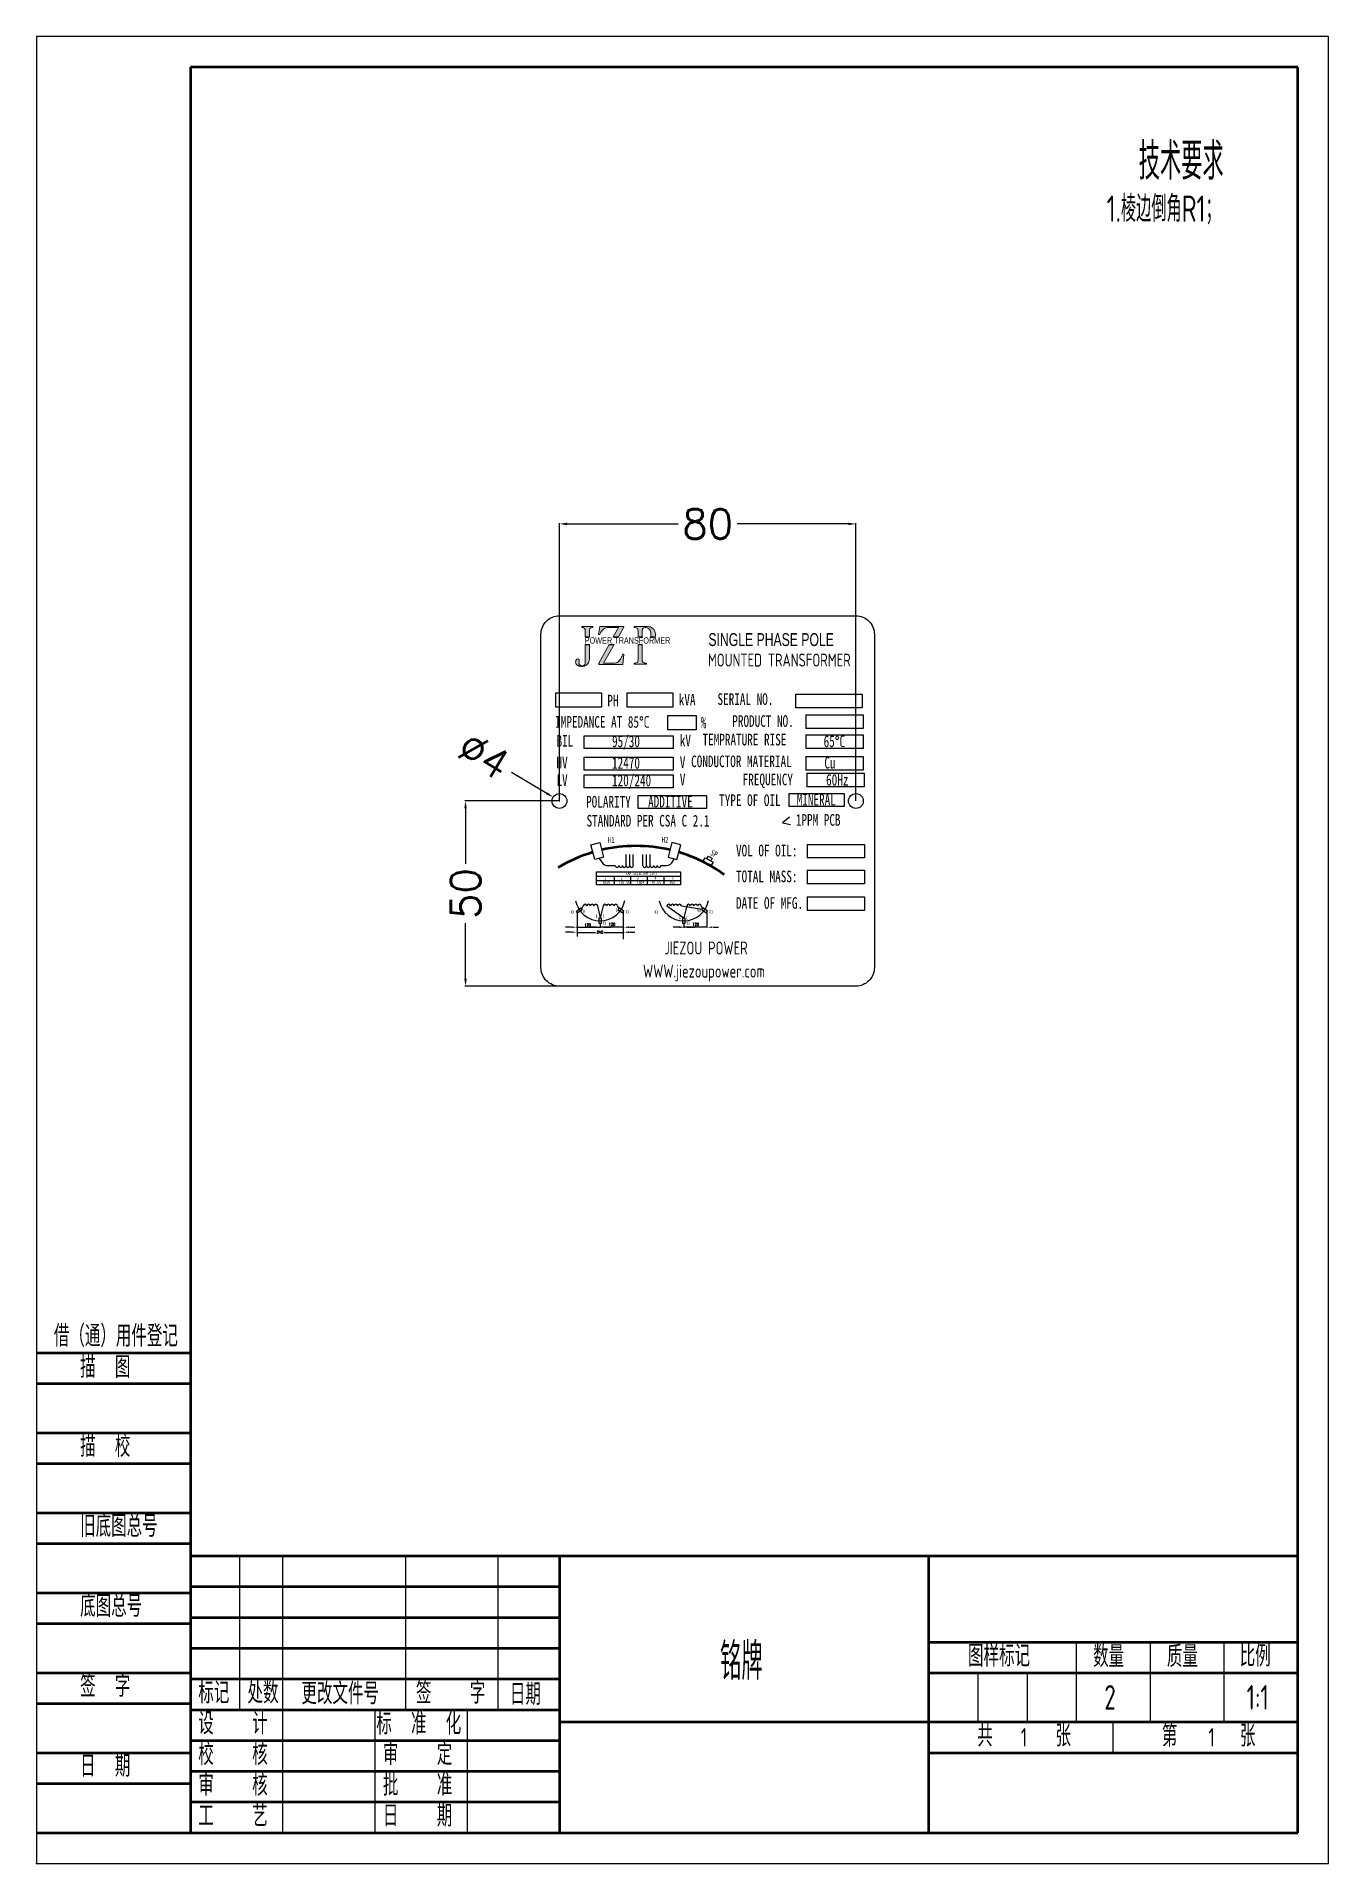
# Model space of a CAD drawing. Header units: millimetres. Extents: x 60217 to 60566, y -12486 to -11993.
import ezdxf
from ezdxf.enums import TextEntityAlignment as Align

# ---------------------------------------------------------------- set-up
doc = ezdxf.new("R2010")
doc.units = ezdxf.units.MM
doc.header["$LTSCALE"] = 3
doc.layers.add('标注、文本', color=3, linetype='Continuous', lineweight=25)
doc.layers.add('粗实线', color=4, linetype='Continuous', lineweight=53)
doc.styles.add('PC_TEXTSTYLE', font='ISOCP.SHX', dxfattribs={"width": 0.707, "bigfont": 'GBCBIG.SHX'})
doc.styles.add('pdm', font='gbenor.shx', dxfattribs={"width": 0.8, "bigfont": 'gbhzfs.shx'})
doc.styles.get("Standard").update_dxf_attribs({"font": 'txt', "bigfont": 'gbcbig.shx'})
doc.styles.add('TH_GBDIM', font='romans.shx', dxfattribs={"width": 0.8, "bigfont": 'gbcbig.shx'})
doc.dimstyles.get("Standard").update_dxf_attribs({"dimtxt": 8, "dimasz": 2, "dimexe": 0.18, "dimexo": 0.0625, "dimgap": 2, "dimtad": 0, "dimdec": 0, "dimzin": 0, "dimdsep": 46, "dimtxsty": 'Standard', "dimcen": 0.09, "dimclrd": 3, "dimclre": 3, "dimclrt": 3, "dimadec": 0, "dimazin": 0, "dimtfac": 1, "dimtdec": 0, "dimtofl": 0, "dimtmove": 0, "dimatfit": 3, "dimfxl": 0, "dimtolj": 1, "dimtzin": 0, "dimarcsym": 0})

# ---------------------------------------------------------------- blocks, each defined once
blk = doc.blocks.new('A$C78a7ae14')
at = {"layer": '标注、文本'}
h = blk.add_hatch(color=256, dxfattribs=at)
h.dxf.hatch_style = 1
h.paths.add_polyline_path([(-31.93, 92.27), (-33.06, 92.27), (-33.06, 87.56), (-33.08, 87.13), (-33.17, 86.84, -0.564853), (-34.82, 87.12), (-34.73, 87.42), (-34.66, 87.66), (-34.66, 87.98), (-34.71, 88.12), (-34.91, 88.31), (-35.01, 88.34), (-35.29, 88.25), (-35.38, 88.17), (-35.58, 87.88), (-35.61, 87.77), (-35.65, 87.44), (-35.59, 87.11), (-35.49, 86.92), (-35.3, 86.7, 0.201196), (-33.2, 86.46), (-32.92, 86.56), (-32.67, 86.71), (-32.46, 86.91), (-32.27, 87.17), (-32.12, 87.49), (-32.08, 87.59), (-32, 87.92), (-31.94, 88.28), (-31.93, 88.67)])
h.paths.add_polyline_path([(-31.84, 96.46), (-31.8, 96.53), (-31.58, 96.73), (-31.38, 96.77), (-31.03, 96.8), (-31.03, 97.11), (-34, 97.11), (-34, 96.8), (-33.74, 96.78), (-33.49, 96.74), (-33.49, 96.74), (-33.22, 96.58), (-33.09, 96.25), (-33.06, 95.97), (-33.06, 95.55), (-33.06, 94.27), (-31.93, 94.27), (-31.93, 95.72), (-31.93, 95.75), (-31.9, 96.17)])
h.paths.add_polyline_path([(-22.64, 96.89), (-22.64, 97.11), (-29.14, 97.11), (-29.45, 94.91), (-29.14, 94.91), (-29.13, 94.93), (-29, 95.19), (-28.81, 95.58), (-28.8, 95.58), (-28.64, 95.83), (-28.4, 96.11), (-28.25, 96.25), (-28.01, 96.44), (-27.73, 96.6), (-27.46, 96.71), (-27.18, 96.78), (-26.88, 96.8), (-24.06, 96.8), (-25.47, 94.27), (-24.11, 94.27)])
h.paths.add_polyline_path([(-25.23, 92.27), (-26.59, 92.27), (-29.42, 87.18), (-29.42, 86.87), (-22.94, 86.87), (-22.59, 89.62), (-22.94, 89.62), (-23.05, 89.3), (-23.2, 88.95), (-23.23, 88.88), (-23.4, 88.56), (-23.56, 88.28), (-23.76, 88), (-23.96, 87.76), (-24.16, 87.57), (-24.42, 87.38), (-24.65, 87.27), (-24.78, 87.24), (-25.07, 87.2), (-25.39, 87.18), (-28.08, 87.18)])
h.paths.add_polyline_path([(-17.42, 96.67), (-17.21, 96.77), (-16.88, 96.8), (-16.58, 96.79), (-16.32, 96.75), (-16.14, 96.67), (-15.88, 96.48), (-15.68, 96.26), (-15.53, 96), (-15.42, 95.69), (-15.34, 95.34), (-15.32, 94.94), (-15.32, 94.89), (-15.35, 94.49), (-15.39, 94.27), (-14.2, 94.27), (-14.13, 94.58), (-14.11, 94.95), (-14.12, 95.07), (-14.16, 95.43), (-14.27, 95.77), (-14.3, 95.85), (-14.46, 96.15), (-14.66, 96.41), (-14.7, 96.45), (-14.94, 96.67), (-15.2, 96.84), (-15.46, 96.96), (-15.74, 97.02), (-15.9, 97.04), (-16.28, 97.08), (-16.55, 97.11), (-16.72, 97.11), (-19.81, 97.11), (-19.81, 96.8), (-19.62, 96.8), (-19.31, 96.76), (-19.09, 96.68), (-18.98, 96.59), (-18.84, 96.3), (-18.83, 96.21), (-18.8, 95.88), (-18.8, 95.42), (-18.8, 94.27), (-17.68, 94.27), (-17.68, 95.47), (-17.68, 95.55), (-17.67, 95.97), (-17.63, 96.27), (-17.6, 96.41)])
h.paths.add_polyline_path([(-17.68, 92.27), (-18.8, 92.27), (-18.8, 88.18), (-18.8, 88.03), (-18.83, 87.69), (-18.98, 87.4), (-18.99, 87.39), (-19.27, 87.25), (-19.47, 87.22), (-19.81, 87.2), (-19.81, 86.89), (-16.55, 86.89), (-16.55, 87.2), (-16.7, 87.21), (-17.01, 87.23), (-17.12, 87.25), (-17.4, 87.34), (-17.6, 87.59), (-17.64, 87.72), (-17.68, 88.11)])
at = {"layer": '标注、文本', "color": 3, "lineweight": 0}
for p, q in [((-31.03, 97.11), (-34, 97.11)), ((-34, 97.11), (-34, 96.8)), ((-34, 96.8), (-33.74, 96.78)), ((-33.74, 96.78), (-33.49, 96.74)), ((-33.49, 96.74), (-33.49, 96.74)), ((-33.49, 96.74), (-33.23, 96.59)), ((-33.23, 96.59), (-33.21, 96.57)), ((-33.21, 96.57), (-33.09, 96.25)), ((-33.09, 96.25), (-33.06, 95.97)), ((-33.06, 95.97), (-33.06, 95.55)), ((-33.06, 95.55), (-33.06, 94.27)), ((-31.93, 95.75), (-31.9, 96.17)), ((-31.93, 95.72), (-31.93, 95.75)), ((-31.93, 94.27), (-31.93, 95.72)), ((-31.9, 96.17), (-31.84, 96.46)), ((-31.84, 96.46), (-31.8, 96.53)), ((-31.8, 96.53), (-31.58, 96.73)), ((-31.58, 96.73), (-31.38, 96.77)), ((-31.38, 96.77), (-31.03, 96.8)), ((-31.03, 96.8), (-31.03, 97.11)), ((-29.14, 97.11), (-29.45, 94.91)), ((-29.45, 94.91), (-29.14, 94.91)), ((-22.64, 97.11), (-29.14, 97.11)), ((-29.14, 94.91), (-29.13, 94.93)), ((-29.13, 94.93), (-29, 95.19)), ((-29, 95.19), (-28.81, 95.58)), ((-28.81, 95.58), (-28.8, 95.58)), ((-28.8, 95.58), (-28.64, 95.83)), ((-28.64, 95.83), (-28.4, 96.11)), ((-28.4, 96.11), (-28.25, 96.25)), ((-28.26, 96.8), (-28.27, 96.8)), ((-28.25, 96.25), (-28.01, 96.44)), ((-28.01, 96.44), (-27.73, 96.6)), ((-27.73, 96.6), (-27.46, 96.71)), ((-27.46, 96.71), (-27.18, 96.78)), ((-27.18, 96.78), (-26.88, 96.8)), ((-26.88, 96.8), (-25.44, 96.8)), ((-26.88, 96.8), (-24.06, 96.8)), ((-24.06, 96.8), (-25.47, 94.27)), ((-24.11, 94.27), (-22.64, 96.89)), ((-22.64, 96.89), (-22.64, 97.11)), ((-16.72, 97.11), (-19.81, 97.11)), ((-19.81, 97.11), (-19.81, 96.8)), ((-19.81, 96.8), (-19.62, 96.8)), ((-19.62, 96.8), (-19.31, 96.76)), ((-19.31, 96.76), (-19.09, 96.68)), ((-19.09, 96.68), (-18.98, 96.59)), ((-18.98, 96.59), (-18.84, 96.3)), ((-18.84, 96.3), (-18.83, 96.21)), ((-18.83, 96.21), (-18.8, 95.88)), ((-18.8, 95.88), (-18.8, 95.42)), ((-18.8, 95.42), (-18.8, 94.27)), ((-17.68, 95.55), (-17.67, 95.97)), ((-17.68, 95.47), (-17.68, 95.55)), ((-17.68, 94.27), (-17.68, 95.47)), ((-17.67, 95.97), (-17.63, 96.27)), ((-17.63, 96.27), (-17.6, 96.41)), ((-17.6, 96.41), (-17.42, 96.67)), ((-17.42, 96.67), (-17.21, 96.77)), ((-17.21, 96.77), (-16.88, 96.8)), ((-16.88, 96.8), (-16.58, 96.79)), ((-16.55, 97.11), (-16.72, 97.11)), ((-16.58, 96.79), (-16.32, 96.75)), ((-16.28, 97.08), (-16.55, 97.11)), ((-16.32, 96.75), (-16.14, 96.67)), ((-15.9, 97.04), (-16.28, 97.08)), ((-16.14, 96.67), (-15.88, 96.48)), ((-15.74, 97.02), (-15.9, 97.04)), ((-15.88, 96.48), (-15.68, 96.26)), ((-15.46, 96.96), (-15.74, 97.02)), ((-15.68, 96.26), (-15.53, 96)), ((-15.53, 96), (-15.42, 95.69)), ((-15.2, 96.84), (-15.46, 96.96)), ((-15.42, 95.69), (-15.34, 95.34)), ((-15.35, 94.49), (-15.39, 94.27)), ((-15.32, 94.89), (-15.35, 94.49)), ((-15.34, 95.34), (-15.32, 94.94)), ((-15.32, 94.94), (-15.32, 94.89)), ((-14.94, 96.67), (-15.2, 96.84)), ((-14.7, 96.45), (-14.94, 96.67)), ((-14.66, 96.41), (-14.7, 96.45)), ((-14.46, 96.15), (-14.66, 96.41)), ((-14.3, 95.85), (-14.46, 96.15)), ((-14.27, 95.77), (-14.3, 95.85)), ((-14.16, 95.43), (-14.27, 95.77)), ((-14.2, 94.27), (-14.13, 94.58)), ((-14.12, 95.07), (-14.16, 95.43)), ((-14.13, 94.58), (-14.11, 94.95)), ((-14.11, 94.95), (-14.12, 95.07)), ((-33.06, 92.27), (-33.06, 87.56)), ((-31.93, 88.67), (-31.93, 92.27)), ((-26.59, 92.27), (-29.42, 87.18)), ((-28.08, 87.18), (-25.23, 92.27)), ((-23.23, 88.88), (-23.4, 88.56)), ((-23.2, 88.95), (-23.23, 88.88)), ((-23.05, 89.3), (-23.2, 88.95)), ((-22.94, 89.61), (-23.05, 89.3)), ((-22.59, 89.62), (-22.94, 89.62)), ((-22.94, 89.62), (-22.94, 89.61)), ((-22.94, 86.87), (-22.59, 89.62)), ((-18.8, 92.27), (-18.8, 88.18)), ((-17.68, 88.11), (-17.68, 92.27)), ((-35.61, 87.77), (-35.65, 87.44)), ((-35.65, 87.44), (-35.59, 87.11)), ((-35.58, 87.88), (-35.61, 87.77)), ((-35.59, 87.11), (-35.49, 86.92)), ((-35.38, 88.17), (-35.58, 87.88)), ((-35.49, 86.92), (-35.3, 86.7)), ((-35.29, 88.25), (-35.38, 88.17)), ((-35.01, 88.34), (-35.29, 88.25)), ((-34.91, 88.31), (-35.01, 88.34)), ((-34.71, 88.12), (-34.91, 88.31)), ((-34.82, 87.12), (-34.73, 87.42)), ((-34.73, 87.42), (-34.66, 87.66)), ((-34.66, 87.98), (-34.71, 88.12)), ((-34.66, 87.66), (-34.66, 87.98)), ((-33.2, 86.46), (-32.92, 86.56)), ((-33.08, 87.13), (-33.17, 86.84)), ((-33.06, 87.56), (-33.08, 87.13)), ((-32.92, 86.56), (-32.67, 86.71)), ((-32.67, 86.71), (-32.46, 86.91)), ((-32.46, 86.91), (-32.27, 87.17)), ((-32.27, 87.17), (-32.12, 87.49)), ((-32.12, 87.49), (-32.08, 87.59)), ((-32.08, 87.59), (-32, 87.92)), ((-32, 87.92), (-31.94, 88.28)), ((-31.94, 88.28), (-31.93, 88.67)), ((-29.42, 86.87), (-22.94, 86.87)), ((-25.39, 87.18), (-28.08, 87.18)), ((-25.07, 87.2), (-25.39, 87.18)), ((-24.78, 87.24), (-25.07, 87.2)), ((-24.65, 87.27), (-24.78, 87.24)), ((-24.42, 87.38), (-24.65, 87.27)), ((-24.16, 87.57), (-24.42, 87.38)), ((-23.96, 87.76), (-24.16, 87.57)), ((-23.76, 88), (-23.96, 87.76)), ((-23.56, 88.28), (-23.76, 88)), ((-23.4, 88.56), (-23.56, 88.28)), ((-19.47, 87.22), (-19.81, 87.2)), ((-19.81, 87.2), (-19.81, 86.89)), ((-19.81, 86.89), (-16.55, 86.89)), ((-19.27, 87.25), (-19.47, 87.22)), ((-18.99, 87.39), (-19.27, 87.25)), ((-18.98, 87.4), (-18.99, 87.39)), ((-18.83, 87.69), (-18.98, 87.4)), ((-18.8, 88.03), (-18.83, 87.69)), ((-18.8, 88.18), (-18.8, 88.03)), ((-17.64, 87.72), (-17.68, 88.11)), ((-17.6, 87.59), (-17.64, 87.72)), ((-17.4, 87.34), (-17.6, 87.59)), ((-17.39, 87.33), (-17.4, 87.34)), ((-17.12, 87.25), (-17.39, 87.33)), ((-17.01, 87.23), (-17.12, 87.25)), ((-16.7, 87.21), (-17.01, 87.23)), ((-16.55, 87.2), (-16.7, 87.21)), ((-16.55, 86.89), (-16.55, 87.2))]:
    blk.add_line(p, q, dxfattribs=at)
at = {"layer": '标注、文本'}
for p, q in [((-33.06, 94.27), (-31.93, 94.27)), ((-25.47, 94.27), (-24.11, 94.27)), ((-18.8, 94.27), (-17.68, 94.27)), ((-15.39, 94.27), (-14.2, 94.27)), ((-33.06, 92.27), (-31.93, 92.27)), ((-26.59, 92.27), (-25.23, 92.27)), ((-18.8, 92.27), (-17.68, 92.27)), ((-29.42, 87.18), (-29.42, 86.87)), ((-3.08, 73.07), (-3.08, 69.2)), ((26.52, 73.27), (26.52, 69.59)), ((26.5, 67.84), (26.5, 64.16)), ((26.5, 61.97), (26.5, 58.29)), ((26.8, 57.49), (26.8, 53.81)), ((-18.75, 51.47), (-0.35, 51.47)), ((-18.75, 47.99), (-18.75, 51.47)), ((-0.35, 51.47), (-0.35, 47.99)), ((21.96, 52.02), (36.86, 52.02)), ((21.96, 48.54), (21.96, 52.02)), ((36.86, 52.02), (36.86, 48.54)), ((-0.35, 47.99), (-18.75, 47.99)), ((22.12, 45.58), (20.15, 44.13)), ((36.86, 48.54), (21.96, 48.54)), ((20.15, 44.13), (22.33, 43.62)), ((-22.01, 32.54), (-22.01, 35.52)), ((-21.04, 32.54), (-21.04, 35.52)), ((-20.07, 32.54), (-20.07, 35.52)), ((-17.49, 32.54), (-17.49, 35.52)), ((-16.52, 32.54), (-16.52, 35.52)), ((-15.55, 32.54), (-15.55, 35.52)), ((26.86, 38.28), (26.86, 34.6)), ((-30.03, 29.73), (-7.35, 29.73)), ((-29.28, 34.49), (-28.58, 33.44)), ((-26.91, 32.54), (-24.93, 32.54)), ((-25.28, 29.73), (-25.28, 27.33)), ((-20.8, 29.73), (-20.8, 27.33)), ((-16.32, 29.73), (-16.32, 27.33)), ((-12.63, 32.54), (-11.21, 32.54)), ((-11.84, 29.73), (-11.84, 27.33)), ((-9.34, 33.83), (-9.13, 34.39)), ((26.86, 31.31), (26.86, 27.63)), ((-30.03, 28.57), (-7.35, 28.57)), ((-35.27, 20.04), (-35.27, 13.37)), ((-33.59, 21.65), (-34.03, 20.88)), ((-29.7, 21.65), (-29.03, 18.45)), ((-28.22, 21.65), (-29.03, 18.45)), ((-24.32, 21.65), (-24.02, 20.88)), ((-22.78, 20.04), (-22.78, 12.65)), ((-11, 21.65), (-6.44, 18.45)), ((-7.11, 21.65), (-1.5, 20.78)), ((-5.63, 21.65), (-6.44, 18.45)), ((-1.73, 21.65), (-1.43, 20.88)), ((-0.2, 20.04), (-0.2, 15.92)), ((26.86, 24.14), (26.86, 20.46)), ((-29.03, 16.95), (-29.03, 15.73)), ((-29.03, 16.95), (-29.03, 15.89)), ((-6.44, 16.95), (-6.44, 15.73)), ((-6.44, 16.95), (-6.44, 15.89)), ((-35.27, 14.53), (-30.25, 14.53)), ((-27.91, 14.53), (-22.78, 14.53))]:
    blk.add_line(p, q, dxfattribs=at)
at = {"layer": '标注、文本', "color": 3}
for p, q in [((-36.92, 15.92), (-38.42, 15.92)), ((-35.42, 15.92), (-29.17, 15.92)), ((-30.24, 15.92), (-31.88, 15.92)), ((-22.64, 15.92), (-28.88, 15.92)), ((-27.82, 15.92), (-26.17, 15.92)), ((-21.14, 15.92), (-19.64, 15.92)), ((-7.65, 15.92), (-9.3, 15.92)), ((-0.05, 15.92), (-6.3, 15.92)), ((-5.23, 15.92), (-3.58, 15.92)), ((1.45, 15.92), (2.95, 15.92)), ((-36.92, 14.58), (-38.42, 14.58)), ((-21.14, 14.58), (-19.64, 14.58))]:
    blk.add_line(p, q, dxfattribs=at)
at = {"layer": '标注、文本'}
blk.add_lwpolyline([(-40, 100), (40, 100, -0.414214), (45, 95), (45, 5, -0.414214), (40, 0), (-40, 0, -0.414214), (-45, 5), (-45, 95, -0.414214)], format="xyb", close=True, dxfattribs=at)
for points in [[(-40.95, 79.2), (-28.68, 79.2), (-28.68, 75.33), (-40.95, 75.33)], [(-21.7, 79.2), (-9.42, 79.2), (-9.42, 75.33), (-21.7, 75.33)], [(23.81, 78.85), (41.72, 78.85), (41.72, 75.17), (23.81, 75.17)], [(-33.37, 67.62), (-9.29, 67.62), (-9.29, 64.15), (-33.37, 64.15)], [(-33.37, 61.78), (-9.29, 61.78), (-9.29, 58.31), (-33.37, 58.31)], [(-33.37, 57.05), (-9.29, 57.05), (-9.29, 53.58), (-33.37, 53.58)], [(-31.52, 38.16), (-29.14, 38.78), (-28.09, 34.81), (-30.46, 34.18)], [(-7.26, 38.16), (-9.64, 38.78), (-10.69, 34.81), (-8.31, 34.18)], [(-0.72, 34.65), (1.45, 33.48), (0.88, 32.44), (-1.28, 33.61)], [(0.21, 35.13), (1.25, 34.57), (0.84, 33.81), (-0.2, 34.37)], [(-30.03, 30.9), (-7.35, 30.9), (-7.35, 27.33), (-30.03, 27.33)], [(-34.2, 21.12), (-33.87, 20.64), (-35.11, 19.8), (-35.44, 20.28)], [(-23.86, 21.12), (-24.19, 20.64), (-22.95, 19.8), (-22.62, 20.28)], [(-1.27, 21.12), (-1.6, 20.64), (-0.36, 19.8), (-0.03, 20.28)], [(-29.32, 18.45), (-28.74, 18.45), (-28.74, 16.95), (-29.32, 16.95)], [(-6.73, 18.45), (-6.15, 18.45), (-6.15, 16.95), (-6.73, 16.95)]]:
    blk.add_lwpolyline(points, close=True, dxfattribs=at)
for points in [[(-3.08, 69.2), (-10.72, 69.2), (-10.72, 73.07), (-3.08, 73.07)], [(26.52, 73.27), (41.97, 73.27), (41.97, 69.59), (26.52, 69.59)], [(26.5, 67.84), (41.95, 67.84), (41.95, 64.16), (26.5, 64.16)], [(26.5, 61.97), (41.95, 61.97), (41.95, 58.29), (26.5, 58.29)], [(26.8, 57.49), (42.25, 57.49), (42.25, 53.81), (26.8, 53.81)], [(26.86, 38.28), (42.31, 38.28), (42.31, 34.6), (26.86, 34.6)], [(26.86, 31.31), (42.31, 31.31), (42.31, 27.63), (26.86, 27.63)], [(26.86, 24.14), (42.31, 24.14), (42.31, 20.46), (26.86, 20.46)]]:
    blk.add_lwpolyline(points, dxfattribs=at)
for centre in [(-40, 50), (40, 50)]:
    blk.add_circle(centre, 2, dxfattribs=at)
for centre, radius, start, end in [((-33.96, 89.09), 2.73, 240.6394, 286.1425), ((-33.91, 87.48), 0.976, 201.4844, 319.3247), ((-26.91, 34.54), 2, 213.556, 270), ((-24.45, 32.54), 0.485, 180, 0), ((-23.47, 32.54), 0.485, 180, 0), ((-22.5, 32.54), 0.485, 180, 0), ((-21.52, 32.54), 0.485, 180, 0), ((-20.55, 32.54), 0.485, 180, 0), ((-17.01, 32.54), 0.485, 180, 0), ((-16.04, 32.54), 0.485, 180, 0), ((-15.06, 32.54), 0.485, 180, 0), ((-14.09, 32.54), 0.485, 180, 0), ((-13.11, 32.54), 0.485, 180, 0), ((-11.21, 34.54), 2, 270, 339.0548), ((-29.01, 24.43), 6.79, 191.6147, 348.6511), ((-33.11, 21.65), 0.485, 360, 180), ((-32.13, 21.65), 0.485, 360, 180), ((-31.16, 21.65), 0.485, 360, 180), ((-30.18, 21.65), 0.485, 360, 180), ((-27.73, 21.65), 0.485, 360, 180), ((-26.76, 21.65), 0.485, 360, 180), ((-25.78, 21.65), 0.485, 360, 180), ((-24.81, 21.65), 0.485, 360, 180), ((-6.42, 24.43), 6.79, 191.6147, 348.6511), ((-10.52, 21.65), 0.485, 360, 180), ((-9.54, 21.65), 0.485, 360, 180), ((-8.57, 21.65), 0.485, 360, 180), ((-7.59, 21.65), 0.485, 360, 180), ((-5.14, 21.65), 0.485, 360, 180), ((-4.17, 21.65), 0.485, 360, 180), ((-3.19, 21.65), 0.485, 360, 180), ((-2.22, 21.65), 0.485, 360, 180)]:
    blk.add_arc(centre, radius, start, end, dxfattribs=at)
at = {"layer": '标注、文本', "color": 3}
for points in [[(-36.77, 16.15), (-36.77, 15.69), (-35.4, 15.92)], [(-36.77, 14.8), (-36.77, 14.35), (-35.4, 14.58)], [(-30.24, 16.15), (-30.24, 15.69), (-28.87, 15.92)], [(-27.82, 16.15), (-27.82, 15.69), (-29.19, 15.92)], [(-21.28, 16.15), (-21.28, 15.69), (-22.65, 15.92)], [(-21.28, 14.8), (-21.28, 14.35), (-22.65, 14.58)], [(-7.65, 16.15), (-7.65, 15.69), (-6.28, 15.92)], [(-5.23, 16.15), (-5.23, 15.69), (-6.6, 15.92)], [(1.3, 16.15), (1.3, 15.69), (-0.06, 15.92)]]:
    blk.add_solid(points, dxfattribs=at)
at = {"layer": '粗实线', "ltscale": 2}
for start, end in [(106.5511, 120.9903), (76.9119, 103.0881), (54.1189, 73.4489)]:
    blk.add_arc((-19.39, -2.87), 40.71, start, end, dxfattribs=at)
at = {"layer": '标注、文本', "attachment_point": 1, "style": 'PC_TEXTSTYLE'}
for s, width, gutter_width, insert, char_height in [('{\\fJavanese Text|b0|i0|c0|p2;POWER TRANSFORMER}', 20.0156, 8.68, (-33.19, 94.19), 1.736), ('{\\fHigh Tower Text|b0|i0|c0|p18;SINGLE PHASE POLE}', 40.1818, 17.43, (0.19, 95.3), 3.485), ('{\\fISOCPEUR|b0|i0|c0|p34;MOUNTED TRANSFORMER}', 48.5551, 8.68, (0.06, 89.77), 3.485), ('{\\fFangSong|b0|i0|c0|p49;kVA}', 48.5551, 8.68, (-7.81, 78.91), 3.1365), ('{\\fFangSong|b0|i0|c134|p49;SERIAL NO.}', 48.5551, 8.68, (2.65, 79.06), 3.1365), ('{\\fFangSong|b0|i0|c0|p49;PH}', 43.6996, 7.81, (-27.08, 78.65), 3.1365), ('{\\fFangSong|b0|i0|c134|p49;IMPEDANCE AT 85\\fISOCPEUR|b0|i0|c0|p34;%%DC}', 48.5551, 8.68, (-41.16, 72.9), 3.1365), ('{\\fFangSong|b0|i0|c134|p49;%}', 48.5551, 8.68, (-1.87, 72.74), 3.1365), ('{\\fFangSong|b0|i0|c134|p49;PRODUCT NO.}', 48.5551, 8.68, (6.64, 73.13), 3.1365), ('{\\fFangSong|b0|i0|c134|p49;BIL}', 48.5551, 8.68, (-40.81, 67.78), 3.1365), ('{\\fFangSong|b0|i0|c134|p49;95/30}', 39.9569, 7.14, (-25.82, 67.66), 3.1365), ('{\\fFangSong|b0|i0|c0|p49;kV}', 48.5551, 8.68, (-7.53, 67.9), 3.1365), ('{\\fFangSong|b0|i0|c134|p49;TEMPRATURE RISE}', 48.5551, 8.68, (-1.39, 68.13), 3.1365), ('{\\fFangSong|b0|i0|c134|p49;65\\fISOCPEUR|b0|i0|c0|p34;%%DC}', 48.5551, 8.68, (31.29, 67.68), 3.1365), ('{\\fFangSong|b0|i0|c134|p49;HV}', 48.5551, 8.68, (-40.81, 61.95), 3.1365), ('{\\fFangSong|b0|i0|c134|p49;12470}', 39.9569, 7.14, (-25.82, 61.83), 3.1365), ('{\\fFangSong|b0|i0|c0|p49;V}', 48.5551, 8.68, (-7.53, 62.07), 3.1365), ('{\\fFangSong|b0|i0|c134|p49;CONDUCTOR MATERIAL}', 48.5551, 8.68, (-4.47, 62.26), 3.1365), ('{\\fFangSong|b0|i0|c134|p49;Cu}', 48.5551, 8.68, (31.5, 61.88), 3.1365), ('{\\fFangSong|b0|i0|c134|p49;LV}', 48.5551, 8.68, (-40.81, 57.21), 3.1365), ('{\\fFangSong|b0|i0|c134|p49;120/240}', 39.9569, 7.14, (-25.82, 57.09), 3.1365), ('{\\fFangSong|b0|i0|c0|p49;V}', 48.5551, 8.68, (-7.53, 57.33), 3.1365), ('{\\fFangSong|b0|i0|c134|p49;FREQUENCY}', 48.5551, 8.68, (9.44, 57.37), 3.1365), ('{\\fFangSong|b0|i0|c134|p49;60Hz}', 48.5551, 8.68, (31.96, 57.27), 3.1365), ('{\\fFangSong|b0|i0|c134|p49;POLARITY }', 48.5551, 8.68, (-32.82, 51.35), 3.1365), ('{\\fFangSong|b0|i0|c134|p49;ADDITIVE}', 39.9569, 7.14, (-16.09, 51.38), 3.1365), ('{\\fFangSong|b0|i0|c134|p49;TYPE OF OIL}', 48.5551, 8.68, (3.1, 51.77), 3.1365), ('{\\fFangSong|b0|i0|c134|p49;MINERAL}', 39.9569, 7.14, (24.03, 51.93), 3.1365), ('{\\fFangSong|b0|i0|c134|p49;STANDARD PER CSA C 2.1}', 48.5551, 8.68, (-32.69, 46.23), 3.1365), ('{\\fFangSong|b0|i0|c134|p49;1PPM PCB}', 48.5551, 8.68, (23.79, 46.45), 3.1365), ('{\\fFangSong|b0|i0|c134|p49;H1}', 24.2775, 4.34, (-26.94, 40.24), 1.5683), ('{\\fFangSong|b0|i0|c134|p49;H2}', 24.2775, 4.34, (-12.4, 40.3), 1.5683), ('{\\fFangSong|b0|i0|c134|p49;VOL OF OIL:}', 48.5551, 8.68, (7.65, 38.17), 3.1365), ('{\\fFangSong|b0|i0|c134|p49;1}', 13.3233, 2.38, (-27.91, 29.64), 0.8606), ('{\\fFangSong|b0|i0|c134|p49;2}', 13.3233, 2.38, (-23.48, 29.61), 0.8606), ('{\\fFangSong|b0|i0|c134|p49;TAP SELECTOM (SP)}', 13.3233, 2.38, (-22.13, 30.86), 0.8606), ('{\\fFangSong|b0|i0|c134|p49;3}', 13.3233, 2.38, (-19.11, 29.62), 0.8606), ('{\\fFangSong|b0|i0|c134|p49;4}', 13.3233, 2.38, (-14.35, 29.63), 0.8606), ('{\\fFangSong|b0|i0|c134|p49;TOTAL MASS:}', 48.5551, 8.68, (7.65, 31.2), 3.1365), ('{\\fFangSong|b0|i0|c134|p49;105%}', 13.3233, 2.38, (-28.38, 28.39), 0.8606), ('{\\fFangSong|b0|i0|c134|p49;102.5%}', 13.3233, 2.38, (-23.98, 28.39), 0.8606), ('{\\fFangSong|b0|i0|c134|p49;100%}', 13.3233, 2.38, (-19.1, 28.38), 0.8606), ('{\\fFangSong|b0|i0|c134|p49;97.5%}', 13.3233, 2.38, (-15.1, 28.39), 0.8606), ('{\\fFangSong|b0|i0|c134|p49;95%}', 13.3233, 2.38, (-10.28, 28.39), 0.8606), ('{\\fFangSong|b0|i0|c134|p49;5}', 13.3233, 2.38, (-9.69, 29.6), 0.8606), ('{\\fFangSong|b0|i0|c134|p49;X3}', 13.3233, 2.38, (-36.98, 20.44), 0.8606), ('{\\fFangSong|b0|i0|c134|p49;A}', 13.3233, 2.38, (-33.65, 20.65), 0.8606), ('{\\fFangSong|b0|i0|c134|p49;D}', 13.3233, 2.38, (-24.83, 20.92), 0.8606), ('{\\fFangSong|b0|i0|c134|p49;X1}', 13.3233, 2.38, (-22.16, 20.53), 0.8606), ('{\\fFangSong|b0|i0|c134|p49;X3}', 13.3233, 2.38, (-14.39, 20.44), 0.8606), ('{\\fFangSong|b0|i0|c134|p49;B}', 13.3233, 2.38, (-2.85, 20.93), 0.8606), ('{\\fFangSong|b0|i0|c134|p49;D}', 13.3233, 2.38, (-2.25, 20.92), 0.8606), ('{\\fFangSong|b0|i0|c134|p49;X1}', 13.3233, 2.38, (0.43, 20.53), 0.8606), ('{\\fFangSong|b0|i0|c134|p49;DATE OF MFG.}', 48.5551, 8.68, (7.65, 24.02), 3.1365), ('{\\fFangSong|b0|i0|c134|p49;B}', 13.3233, 2.38, (-30.26, 19.3), 0.8606), ('{\\fFangSong|b0|i0|c134|p49;X2}', 13.3233, 2.38, (-28.36, 17.42), 0.8606), ('{\\fFangSong|b0|i0|c134|p49;C}', 13.3233, 2.38, (-28.33, 19.41), 0.8606), ('{\\fFangSong|b0|i0|c134|p49;A}', 13.3233, 2.38, (-7.73, 18.94), 0.8606), ('{\\fFangSong|b0|i0|c134|p49;C}', 13.3233, 2.38, (-5.87, 18.86), 0.8606), ('{\\fFangSong|b0|i0|c134|p49;X2}', 13.3233, 2.38, (-5.77, 17.42), 0.8606), ('{\\fISOCPEUR|b0|i0|c0|p34;JIEZOU POWER}', 48.5551, 8.68, (-11.72, 12.05), 3.485), ('{\\fISOCPEUR|b0|i0|c0|p34;WWW.jiezoupower.com}', 48.5551, 8.68, (-17.46, 5.8), 3.485)]:
    blk.add_mtext_dynamic_manual_height_columns(s, width=width, gutter_width=gutter_width, heights=[0], dxfattribs=dict(at, insert=insert, char_height=char_height))
at = {"layer": '标注、文本', "insert": (1.31, 36.89), "char_height": 1.5683, "attachment_point": 1, "rotation": 332.4624, "style": 'PC_TEXTSTYLE'}
blk.add_mtext_dynamic_manual_height_columns('{\\fFangSong|b0|i0|c134|p49;SP}', width=24.2775, gutter_width=4.34, heights=[0], dxfattribs=at)
at = {"layer": '标注、文本', "color": 2, "char_height": 0.777, "attachment_point": 5, "style": 'TH_GBDIM'}
for s, insert in [('120', (-32.4, 16.49)), ('240', (-29.1, 14.59)), ('120', (-25.83, 16.7)), ('120', (-3.25, 16.7))]:
    blk.add_mtext(s, dxfattribs=dict(at, insert=insert))
blk = doc.blocks.new('*D155')
at = {"layer": 'Defpoints', "color": 0}
for p in [(60438.27, -12124.24), (60358.27, -12199.03), (60438.27, -12199.03)]:
    blk.add_point(p, dxfattribs=at)
at = {"layer": '标注、文本', "color": 3, "lineweight": -2}
for p, q in [((60358.27, -12198.97), (60358.27, -12124.06)), ((60360.27, -12124.24), (60390.27, -12124.24)), ((60436.27, -12124.24), (60406.27, -12124.24)), ((60438.27, -12198.97), (60438.27, -12124.06))]:
    blk.add_line(p, q, dxfattribs=at)
at = {"layer": '标注、文本', "color": 3}
for points in [[(60360.27, -12123.91), (60360.27, -12124.58), (60358.27, -12124.24)], [(60436.27, -12123.91), (60436.27, -12124.58), (60438.27, -12124.24)]]:
    blk.add_solid(points, dxfattribs=at)
at = {"layer": '标注、文本', "color": 3, "insert": (60398.27, -12124.24), "char_height": 8, "attachment_point": 5}
blk.add_mtext('\\A1;80', dxfattribs=at)
blk = doc.blocks.new('*D146')
at = {"layer": 'Defpoints', "color": 0}
for p in [(60358.27, -12199.03), (60332.91, -12249.03), (60359.64, -12249.03)]:
    blk.add_point(p, dxfattribs=at)
at = {"layer": '标注、文本', "color": 3, "lineweight": -2}
for p, q in [((60358.21, -12199.03), (60332.73, -12199.03)), ((60332.91, -12201.03), (60332.91, -12216.03)), ((60332.91, -12247.03), (60332.91, -12232.03)), ((60359.57, -12249.03), (60332.73, -12249.03))]:
    blk.add_line(p, q, dxfattribs=at)
at = {"layer": '标注、文本', "color": 3}
for points in [[(60332.57, -12201.03), (60333.24, -12201.03), (60332.91, -12199.03)], [(60332.57, -12247.03), (60333.24, -12247.03), (60332.91, -12249.03)]]:
    blk.add_solid(points, dxfattribs=at)
at = {"layer": '标注、文本', "color": 3, "insert": (60332.91, -12224.03), "char_height": 8, "attachment_point": 5, "rotation": 90}
blk.add_mtext('\\A1;50', dxfattribs=at)
blk = doc.blocks.new('*D156')
at = {"layer": 'Defpoints', "color": 0}
for p in [(60356.55, -12198), (60359.98, -12200.06)]:
    blk.add_point(p, dxfattribs=at)
at = {"layer": '标注、文本', "color": 3, "lineweight": -2}
for p, q in [((60345.34, -12191.27), (60354.84, -12196.97)), ((60358.18, -12199.03), (60358.36, -12199.03)), ((60358.27, -12199.12), (60358.27, -12198.94))]:
    blk.add_line(p, q, dxfattribs=at)
at = {"layer": '标注、文本', "color": 3}
blk.add_solid([(60355.01, -12196.68), (60354.67, -12197.26), (60356.55, -12198)], dxfattribs=at)
at = {"layer": '标注、文本', "color": 3, "insert": (60337.9, -12186.81), "char_height": 8, "attachment_point": 5, "rotation": 329.0377}
blk.add_mtext('\\A1;∅4', dxfattribs=at)

msp = doc.modelspace()

# ---------------------------------------------------------------- linework, layer by layer
at = {"layer": '标注、文本'}
for p, q in [((60217.12, -11992.68), (60217.12, -12485.85)), ((60565.83, -11992.68), (60217.12, -11992.68)), ((60565.83, -12485.85), (60565.83, -11992.68)), ((60557.53, -12376.26), (60557.53, -12366.3)), ((60557.53, -12386.22), (60557.53, -12376.26)), ((60271.91, -12402.83), (60271.91, -12444.34)), ((60283.54, -12402.83), (60283.54, -12477.55)), ((60316.75, -12402.83), (60316.75, -12444.34)), ((60341.66, -12402.83), (60341.66, -12444.34)), ((60497.75, -12426.08), (60497.75, -12447.66)), ((60517.67, -12426.08), (60517.67, -12447.66)), ((60537.6, -12426.08), (60537.6, -12447.66)), ((60471.18, -12434.38), (60471.18, -12447.66)), ((60484.46, -12434.38), (60484.46, -12447.66)), ((60308.45, -12444.34), (60308.45, -12477.55)), ((60333.35, -12444.34), (60333.35, -12477.55)), ((60507.71, -12455.97), (60507.71, -12447.66)), ((60217.12, -12485.85), (60565.83, -12485.85))]:
    msp.add_line(p, q, dxfattribs=at)
msp.add_point((60217.12, -12485.85), dxfattribs=at)
at = {"layer": '粗实线'}
for p, q in [((60258.63, -12000.98), (60258.63, -12477.55)), ((60557.53, -12000.98), (60258.63, -12000.98)), ((60557.53, -12477.55), (60557.53, -12000.98)), ((60217.12, -12348.03), (60258.63, -12348.03)), ((60217.12, -12356.33), (60258.63, -12356.33)), ((60217.12, -12369.62), (60258.63, -12369.62)), ((60217.12, -12377.92), (60258.63, -12377.92)), ((60217.12, -12391.2), (60258.63, -12391.2)), ((60217.12, -12399.51), (60258.63, -12399.51)), ((60258.63, -12402.83), (60358.26, -12402.83)), ((60258.63, -12402.83), (60258.63, -12477.55)), ((60358.26, -12402.83), (60358.26, -12477.55)), ((60358.26, -12402.83), (60457.89, -12402.83)), ((60457.89, -12402.83), (60457.89, -12477.55)), ((60457.89, -12402.83), (60557.53, -12402.83)), ((60217.12, -12412.79), (60258.63, -12412.79)), ((60258.63, -12411.13), (60358.26, -12411.13)), ((60217.12, -12421.09), (60258.63, -12421.09)), ((60258.63, -12419.43), (60358.26, -12419.43)), ((60258.63, -12427.74), (60358.26, -12427.74)), ((60457.89, -12426.08), (60557.53, -12426.08)), ((60217.12, -12434.38), (60258.63, -12434.38)), ((60258.63, -12436.04), (60358.26, -12436.04)), ((60457.89, -12434.38), (60557.53, -12434.38)), ((60217.12, -12442.68), (60258.63, -12442.68)), ((60258.63, -12444.34), (60358.26, -12444.34)), ((60358.26, -12447.66), (60457.89, -12447.66)), ((60457.89, -12447.66), (60557.53, -12447.66)), ((60258.63, -12452.64), (60358.26, -12452.64)), ((60217.12, -12455.97), (60258.63, -12455.97)), ((60457.89, -12455.97), (60557.53, -12455.97)), ((60258.63, -12460.95), (60358.26, -12460.95)), ((60217.12, -12464.27), (60258.63, -12464.27)), ((60258.63, -12469.25), (60358.26, -12469.25)), ((60217.12, -12477.55), (60557.53, -12477.55))]:
    msp.add_line(p, q, dxfattribs=at)

# ---------------------------------------------------------------- block references
at = {"layer": '标注、文本'}
msp.add_blockref('A$C78a7ae14', (60398.27, -12249.03), dxfattribs=at)

# ---------------------------------------------------------------- texts
for s, p in [('借（通）用件登记', (60221.79, -12346.35)), ('描 图', (60228.89, -12354.78)), ('描 校', (60228.89, -12376.12)), ('旧底图总号', (60228.89, -12397.7)), ('底图总号', (60228.89, -12419.29)), ('图样标记', (60468.55, -12432.71)), ('数量', (60502.31, -12432.86)), ('质量', (60522.23, -12432.86)), ('比例', (60541.87, -12432.71)), ('签 字', (60228.89, -12440.88)), ('标记', (60260.78, -12442.68)), ('处数', (60274.07, -12442.68)), (' 更改文件号', (60283.44, -12442.88)), ('签  字', (60319.53, -12442.72)), ('日期', (60344.88, -12443.07)), ('设  计', (60260.78, -12450.98)), ('标 准 化', (60308.83, -12451.05)), ('共   张', (60471.05, -12454.3)), ('第   张', (60520.86, -12454.3)), ('日 期', (60228.89, -12462.46)), ('校  核', (60260.78, -12459.28)), ('审  定', (60310.6, -12459.28)), ('审  核', (60260.78, -12467.58)), ('批  准', (60310.6, -12467.58)), ('工  艺', (60260.78, -12475.89)), ('日  期', (60310.6, -12475.89))]:
    msp.add_text(s, height=5.812, dxfattribs=at).set_placement(p)
at = {"layer": '标注、文本', "style": 'pdm', "width": 0.8}
for s, height, p in [('铭牌', 9.963, (60407.37, -12431.29)), ('2', 6.64, (60506.88, -12441.02)), ('1:1', 6.642, (60546.73, -12441.02)), ('1', 4.98, (60483.63, -12451.81)), ('1', 4.98, (60534.28, -12451.81))]:
    msp.add_text(s, height=height, dxfattribs=at).set_placement(p, align=Align.MIDDLE_CENTER)
at = {"layer": '标注、文本', "insert": (60505.96, -12021.35), "char_height": 9.9632, "width": 143.0609, "attachment_point": 1, "line_spacing_factor": 0.857143, "style": 'pdm'}
msp.add_mtext('{\\C4;  技术要求\\P\\H0.7143x;1.棱边倒角R1；}', dxfattribs=at)

# ---------------------------------------------------------------- dimensions: what is measured, and where the dimension line sits
at = {"layer": '标注、文本'}
dim = msp.add_linear_dim(base=(60438.27, -12124.24), p1=(60358.27, -12199.03), p2=(60438.27, -12199.03), dimstyle='Standard', override={"dimtfill": 1}, dxfattribs=at)
dim.commit()
dim.dimension.update_dxf_attribs({"geometry": '*D155', "text_midpoint": (60398.27, -12124.24)})
dim = msp.add_diameter_dim_2p(p1=(60359.98, -12200.06), p2=(60356.55, -12198), dimstyle='Standard', override={"dimtfill": 1}, dxfattribs=at)
dim.commit()
dim.dimension.update_dxf_attribs({"geometry": '*D156', "text_midpoint": (60337.9, -12186.81), "dimtype": 163})
dim = msp.add_linear_dim(base=(60332.91, -12249.03), p1=(60358.27, -12199.03), p2=(60359.64, -12249.03), angle=90, dimstyle='Standard', override={"dimtfill": 1}, dxfattribs=at)
dim.commit()
dim.dimension.update_dxf_attribs({"geometry": '*D146', "text_midpoint": (60332.91, -12224.03)})

doc.saveas('drawing.dxf')
